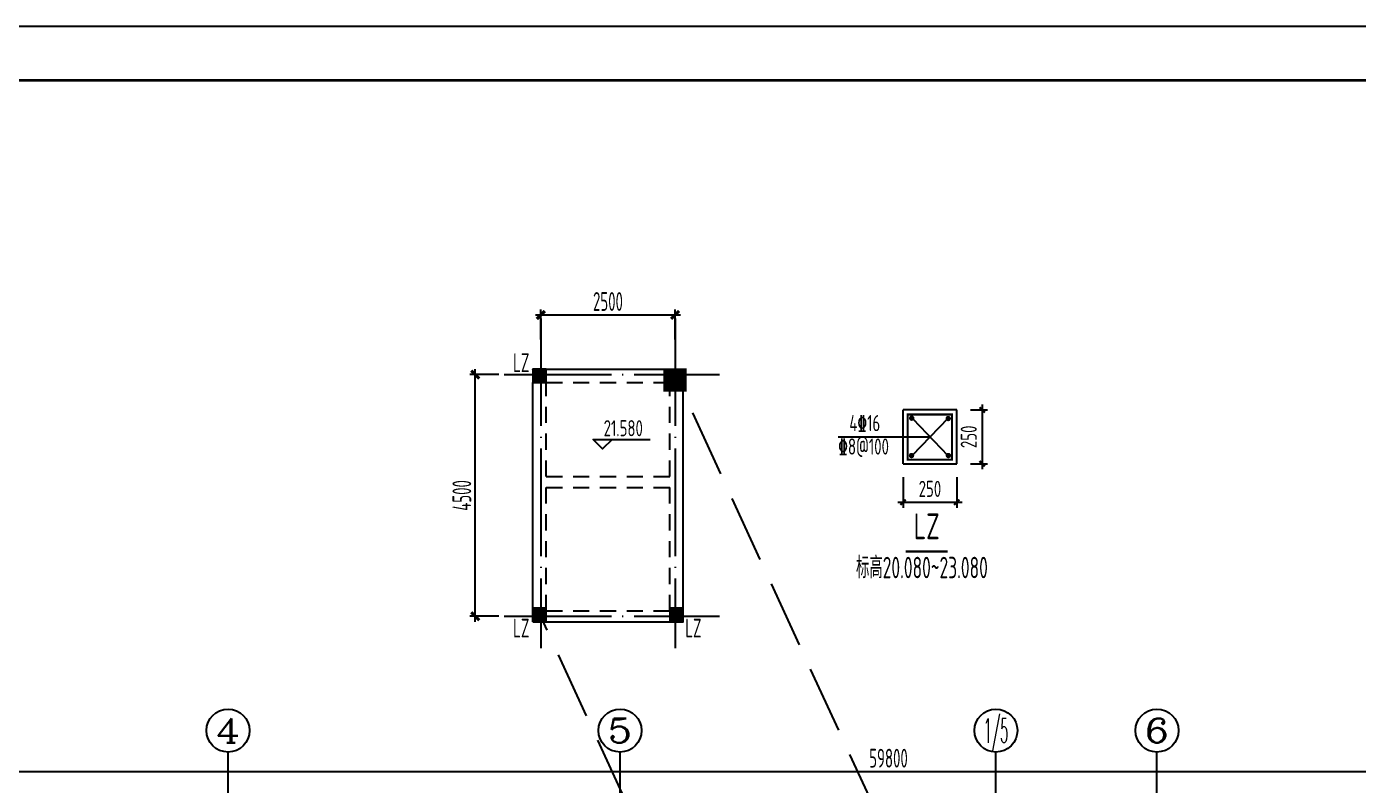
# Model space of a CAD drawing. Extents: x -472319 to -112444, y -516749 to -5704.
# Drawn here: x -288844 to -264044, y -291302 to -277179 of the extents above; entities that cross this region are included whole.
import ezdxf
from ezdxf.enums import TextEntityAlignment as Align

# ---------------------------------------------------------------- set-up
doc = ezdxf.new("R2010")
doc.units = 0
doc.header["$LTSCALE"] = 100
doc.header["$MEASUREMENT"] = 0
for name, pattern in [('3', [5, 3, -2]), ('CENTER', [2, 1.25, -0.25, 0.25, -0.25]), ('DASH', [0.35, 0.25, -0.1]), ('DOTE', [2.42, 2, -0.2, 0.02, -0.2])]:
    doc.linetypes.add(name, pattern=pattern)
for name, color, linetype in [('1306', 94, 'Continuous'), ('1307', 7, 'Continuous'), ('AXIS', 3, 'Continuous'), ('AXIS_TEXT', 7, 'Continuous'), ('COLU_DE', 7, 'Continuous'), ('COLUMN', 9, 'Continuous'), ('DIM', 3, 'Continuous'), ('DOTE', 1, 'CENTER'), ('FRAME', 3, 'Continuous'), ('REIN', 1, 'Continuous'), ('S_BEAM', 4, 'Continuous'), ('S_BEAMDASH', 134, '3'), ('S_CL', 2, 'Continuous'), ('TEXT', 7, 'Continuous'), ('THICK', 6, 'Continuous'), ('填充', 8, 'Continuous'), ('板标注', 221, 'Continuous')]:
    doc.layers.add(name, color=color, linetype=linetype)
doc.styles.add('_TCH_AXIS', font='COMPLEX', dxfattribs={"bigfont": 'GBCBIG'})
doc.styles.add('COMPLEX', font='COMPLEX')
doc.styles.add('HZ', font='tssdeng.shx', dxfattribs={"width": 0.6, "height": 350, "bigfont": 'a.shx'})
doc.styles.get("Standard").update_dxf_attribs({"font": 'tssdeng.shx', "width": 0.6, "bigfont": 'a.shx'})
doc.styles.add('TSSD_Dimension', font='Tssdeng.shx', dxfattribs={"width": 0.7, "bigfont": 'hztxt.shx'})
doc.styles.add('TSSD_Label', font='Tssdeng.shx', dxfattribs={"width": 0.7, "bigfont": 'hztxt.shx'})
doc.styles.add('TSSD_Rein', font='Tssdeng.shx', dxfattribs={"width": 0.7, "bigfont": 'hztxt.shx'})
doc.dimstyles.new('DIMN', dxfattribs={"dimtxt": 350, "dimasz": 150, "dimexe": 100, "dimexo": 100, "dimgap": 75, "dimtad": 1, "dimdec": 0, "dimzin": 0, "dimdsep": 46, "dimtxsty": 'HZ', "dimblk": 'ARCHTICK', "dimcen": 0.09, "dimdle": 100, "dimclrd": 3, "dimclre": 3, "dimclrt": 7, "dimazin": 2, "dimtfac": 1, "dimtdec": 0, "dimtmove": 2, "dimatfit": 3, "dimldrblk": 'ARCHTICK', "dimfxl": 1, "dimtolj": 1, "dimtzin": 0, "dimarcsym": 0})
doc.dimstyles.new('TSSD_25_100', dxfattribs={"dimtxt": 300, "dimasz": 100, "dimexe": 100, "dimexo": 250, "dimgap": 100, "dimtad": 1, "dimdec": 0, "dimlfac": 0.25, "dimzin": 0, "dimdsep": 46, "dimtxsty": 'TSSD_Dimension', "dimblk": 'ARCHTICK', "dimcen": 0, "dimdle": 100, "dimclrt": 7, "dimadec": 0, "dimazin": 0, "dimtfac": 1, "dimtdec": 0, "dimtix": 1, "dimtmove": 2, "dimatfit": 3, "dimfxl": 1, "dimtolj": 1, "dimtzin": 0, "dimarcsym": 0})

# ---------------------------------------------------------------- blocks, each defined once
blk = doc.blocks.new('_ArchTick')
at = {"color": 0, "linetype": 'ByBlock', "const_width": 0.4}
blk.add_lwpolyline([(-0.5, -0.5), (0.5, 0.5)], dxfattribs=at)
blk = doc.blocks.new('*D1177')
at = {"layer": 'AXIS', "color": 3, "lineweight": -2, "transparency": 16777216}
for p, q in [((-302794, -291046), (-242794, -291046)), ((-302694, -293513), (-302694, -290946)), ((-242894, -293513), (-242894, -290946))]:
    blk.add_line(p, q, dxfattribs=at)
at = {"layer": 'Defpoints', "color": 0, "transparency": 16777216}
for p in [(-242894, -291046), (-302694, -293613), (-242894, -293613)]:
    blk.add_point(p, dxfattribs=at)
at = {"layer": 'AXIS', "color": 3, "lineweight": -2, "transparency": 16777216, "xscale": 150, "yscale": 150, "zscale": 150, "rotation": 180}
blk.add_blockref('_ArchTick', (-302694, -291046), dxfattribs=at)
at = {"layer": 'AXIS', "color": 3, "lineweight": -2, "transparency": 16777216, "xscale": 150, "yscale": 150, "zscale": 150}
blk.add_blockref('_ArchTick', (-242894, -291046), dxfattribs=at)
at = {"layer": 'AXIS', "color": 7, "transparency": 16777216, "insert": (-272794, -290796), "char_height": 350, "attachment_point": 5, "style": 'HZ'}
blk.add_mtext('\\A1;59800', dxfattribs=at)
blk = doc.blocks.new('_AXISO')
blk.add_circle((0, 0), 0.5)
at = {"layer": 'AXIS_TEXT', "style": 'COMPLEX', "width": 1.041667}
blk.add_attdef('A', text='', height=0.56, dxfattribs=at).set_placement((-0.25, -0.28), (0.25, -0.28), align=Align.FIT)
blk = doc.blocks.new('A$C20674F94')
at = {"layer": 'FRAME'}
for p, q in [((84100, 59400), (0, 59400)), ((83100, 58400), (2500, 58400))]:
    blk.add_line(p, q, dxfattribs=at)
at = {"layer": 'FRAME', "const_width": 50}
blk.add_lwpolyline([(2500, 58400), (83100, 58400), (83100, 1000), (2500, 1000), (2500, 58400)], dxfattribs=at)
blk = doc.blocks.new('*D1239')
at = {"layer": '1306', "color": 3, "lineweight": -2, "transparency": 16777216}
for p, q in [((-280053, -283655), (-280589, -283655)), ((-280489, -288255), (-280489, -283555)), ((-280053, -288155), (-280589, -288155))]:
    blk.add_line(p, q, dxfattribs=at)
at = {"layer": 'Defpoints', "color": 0, "transparency": 16777216}
for p in [(-280489, -283655), (-279953, -283655), (-279953, -288155)]:
    blk.add_point(p, dxfattribs=at)
at = {"layer": '1306', "color": 3, "lineweight": -2, "transparency": 16777216, "xscale": 150, "yscale": 150, "zscale": 150}
for p, rotation in [((-280489, -283655), 90), ((-280489, -288155), 270)]:
    blk.add_blockref('_ArchTick', p, dxfattribs=dict(at, rotation=rotation))
at = {"layer": '1306', "color": 7, "transparency": 16777216, "insert": (-280739, -285905), "char_height": 350, "attachment_point": 5, "rotation": 90, "style": 'HZ'}
blk.add_mtext('\\A1;4500', dxfattribs=at)
blk = doc.blocks.new('*D1240')
at = {"layer": '1306', "color": 3, "lineweight": -2, "transparency": 16777216}
for p, q in [((-279268, -283005), (-279268, -282445)), ((-276768, -283005), (-276768, -282445)), ((-279368, -282545), (-276668, -282545))]:
    blk.add_line(p, q, dxfattribs=at)
at = {"layer": 'Defpoints', "color": 0, "transparency": 16777216}
for p in [(-276768, -282545), (-279268, -283105), (-276768, -283105)]:
    blk.add_point(p, dxfattribs=at)
at = {"layer": '1306', "color": 3, "lineweight": -2, "transparency": 16777216, "xscale": 150, "yscale": 150, "zscale": 150, "rotation": 180}
blk.add_blockref('_ArchTick', (-279268, -282545), dxfattribs=at)
at = {"layer": '1306', "color": 3, "lineweight": -2, "transparency": 16777216, "xscale": 150, "yscale": 150, "zscale": 150}
blk.add_blockref('_ArchTick', (-276768, -282545), dxfattribs=at)
at = {"layer": '1306', "color": 7, "transparency": 16777216, "insert": (-278018, -282295), "char_height": 350, "attachment_point": 5, "style": 'HZ'}
blk.add_mtext('\\A1;2500', dxfattribs=at)
blk = doc.blocks.new('*D1242')
at = {"layer": 'Defpoints', "color": 0, "transparency": 16777216}
for p in [(-272522, -285314), (-271522, -285314), (-271522, -286033)]:
    blk.add_point(p, dxfattribs=at)
at = {"layer": 'DIM', "color": 0, "lineweight": -2, "transparency": 16777216}
for p, q in [((-272522, -285564), (-272522, -286133)), ((-271522, -285564), (-271522, -286133)), ((-272622, -286033), (-271422, -286033))]:
    blk.add_line(p, q, dxfattribs=at)
at = {"layer": 'DIM', "color": 0, "lineweight": -2, "transparency": 16777216, "xscale": 100, "yscale": 100, "zscale": 100, "rotation": 180}
blk.add_blockref('_ArchTick', (-272522, -286033), dxfattribs=at)
at = {"layer": 'DIM', "color": 0, "lineweight": -2, "transparency": 16777216, "xscale": 100, "yscale": 100, "zscale": 100}
blk.add_blockref('_ArchTick', (-271522, -286033), dxfattribs=at)
at = {"layer": 'DIM', "color": 7, "transparency": 16777216, "insert": (-272022, -285783), "char_height": 300, "attachment_point": 5, "style": 'TSSD_Dimension'}
blk.add_mtext('\\A1;250', dxfattribs=at)
blk = doc.blocks.new('*D1243')
at = {"layer": 'Defpoints', "color": 0, "transparency": 16777216}
for p in [(-271515, -284314, 0), (-271515, -285314, 0), (-271049, -285314)]:
    blk.add_point(p, dxfattribs=at)
at = {"layer": 'DIM', "color": 0, "lineweight": -2, "transparency": 16777216}
for p, q in [((-271265, -284314), (-270949, -284314)), ((-271049, -284214), (-271049, -285414)), ((-271265, -285314), (-270949, -285314))]:
    blk.add_line(p, q, dxfattribs=at)
at = {"layer": 'DIM', "color": 0, "lineweight": -2, "transparency": 16777216, "xscale": 100, "yscale": 100, "zscale": 100}
for p, rotation in [((-271049, -284314), 90), ((-271049, -285314), 270)]:
    blk.add_blockref('_ArchTick', p, dxfattribs=dict(at, rotation=rotation))
at = {"layer": 'DIM', "color": 7, "transparency": 16777216, "insert": (-271299, -284814), "char_height": 300, "attachment_point": 5, "rotation": 90, "style": 'TSSD_Dimension'}
blk.add_mtext('\\A1;250', dxfattribs=at)

msp = doc.modelspace()

# ---------------------------------------------------------------- hatches: boundary and pattern name
at = {"layer": 'COLUMN'}
h = msp.add_hatch(dxfattribs=at)
h.set_pattern_fill('ANSI31', color=0)
h.set_pattern_definition([(45, (-330405.00226, -98017), (-0.08838834765, 0.08838834765), [])])
h.paths.add_polyline_path([(-279417.502, -283805), (-279167.502, -283805), (-279167.502, -283555), (-279417.502, -283555)])
h = msp.add_hatch(dxfattribs=at)
h.set_pattern_fill('ANSI31', color=0)
h.set_pattern_definition([(45, (-330455.00421, -102517.00098), (-0.08838834765, 0.08838834765), [])])
h.paths.add_polyline_path([(-279417.504, -288255.001), (-279167.502, -288255.001), (-279167.502, -288005.001), (-279417.504, -288005.001)])
h = msp.add_hatch(dxfattribs=at)
h.set_pattern_fill('ANSI31', color=0)
h.set_pattern_definition([(45, (-330455.00226, -102517.00098), (-0.08838834765, 0.08838834765), [])])
h.paths.add_polyline_path([(-279417.502, -288255.001), (-279217.502, -288255.001), (-279217.502, -288055.001), (-279417.502, -288055.001)])
h = msp.add_hatch(dxfattribs=at)
h.set_pattern_fill('ANSI31', color=0)
h.set_pattern_definition([(45, (-327905.00226, -102517.00098), (-0.08838834765, 0.08838834765), [])])
h.paths.add_polyline_path([(-276867.502, -288255.001), (-276617.5, -288255.001), (-276617.5, -288005.001), (-276867.502, -288005.001)])
h = msp.add_hatch(dxfattribs=at)
h.set_pattern_fill('ANSI31', color=0)
h.set_pattern_definition([(45, (-327905.00031, -102517.00098), (-0.08838834765, 0.08838834765), [])])
h.paths.add_polyline_path([(-276867.5, -288255.001), (-276667.5, -288255.001), (-276667.5, -288055.001), (-276867.5, -288055.001)])
at = {"layer": 'S_CL'}
h = msp.add_hatch(dxfattribs=at)
h.set_pattern_fill('ANSI31', color=256)
h.set_pattern_definition([(45, (114544.49969, 334608), (-0.088388347648, 0.088388347648), [])])
h.paths.add_polyline_path([(-276567.5, -283955), (-276567.5, -283555), (-276967.5, -283555), (-276967.5, -283955)])

# ---------------------------------------------------------------- linework, layer by layer
at = {"color": 253, "linetype": 'DASH', "ltscale": 50}
for p, q in [((-270793.829, -296632.39), (-276767.5, -283655)), ((-273293.829, -301132.391), (-279267.5, -288155.001))]:
    msp.add_line(p, q, dxfattribs=at)
at = {"layer": 'AXIS'}
for p, q in [((-285093.829, -293612.742), (-285093.829, -290681.947)), ((-277793.829, -293612.742), (-277793.829, -290681.947)), ((-270793.829, -293612.742), (-270793.829, -290681.947)), ((-267793.829, -293612.742), (-267793.829, -290681.947))]:
    msp.add_line(p, q, dxfattribs=at)
at = {"layer": 'COLU_DE'}
for p, q in [((-271521.5, -284314), (-272521.5, -284314)), ((-272521.5, -285314), (-272521.5, -284314)), ((-271521.5, -285314), (-271521.5, -284314)), ((-272521.5, -285314), (-271521.5, -285314))]:
    msp.add_line(p, q, dxfattribs=at)
at = {"layer": 'COLUMN', "color": 0}
for points in [[(-279417.502, -283805), (-279167.502, -283805), (-279167.502, -283555), (-279417.502, -283555)], [(-279417.504, -288255.001), (-279167.502, -288255.001), (-279167.502, -288005.001), (-279417.504, -288005.001)], [(-279417.502, -288255.001), (-279167.5, -288255.001), (-279167.5, -288005.001), (-279417.502, -288005.001)], [(-276867.502, -288255.001), (-276617.5, -288255.001), (-276617.5, -288005.001), (-276867.502, -288005.001)], [(-276867.5, -288255.001), (-276617.498, -288255.001), (-276617.498, -288005.001), (-276867.5, -288005.001)]]:
    msp.add_lwpolyline(points, close=True, dxfattribs=at)
at = {"layer": 'DOTE', "linetype": 'DOTE', "ltscale": 10}
for p, q in [((-279267.5, -282612.352), (-279267.5, -288749.5)), ((-276767.5, -282612.352), (-276767.5, -288749.5)), ((-279953, -283655), (-275943, -283655)), ((-279953, -288155.001), (-275943, -288155.001))]:
    msp.add_line(p, q, dxfattribs=at)
at = {"layer": 'REIN', "const_width": 40}
msp.add_lwpolyline([(-272437.739, -285240.684), (-272437.739, -284397.301), (-271609.71, -284397.301), (-271609.71, -285240.684)], close=True, dxfattribs=at)
at = {"layer": 'REIN', "const_width": 50}
for points in [[(-272387.092, -284466.469, 1), (-272337.092, -284466.469, 1)], [(-271707.177, -284473.127, 1), (-271657.177, -284473.127, 1)], [(-272390.425, -285162.624, 1), (-272340.425, -285162.624, 1)], [(-271703.843, -285162.621, 1), (-271653.843, -285162.621, 1)]]:
    msp.add_lwpolyline(points, format="xyb", close=True, dxfattribs=at)
at = {"layer": 'S_BEAM'}
for p, q in [((-279267.5, -283555), (-276967.5, -283555)), ((-279417.5, -288255.001), (-279417.5, -283805)), ((-276617.5, -288255.001), (-276617.5, -283955)), ((-279417.5, -288255.001), (-276617.5, -288255.001))]:
    msp.add_line(p, q, dxfattribs=at)
at = {"layer": 'S_BEAMDASH'}
for p, q in [((-279167.5, -283805), (-276967.5, -283805)), ((-279167.5, -288055.001), (-279167.5, -283805)), ((-276867.5, -288055.001), (-276867.5, -283955)), ((-279167.5, -285555), (-276867.5, -285555)), ((-279167.5, -285755), (-276867.5, -285755)), ((-279167.5, -288055.001), (-276867.5, -288055.001))]:
    msp.add_line(p, q, dxfattribs=at)
at = {"layer": 'S_CL', "const_width": 35}
msp.add_lwpolyline([(-276567.5, -283955), (-276567.5, -283555), (-276967.5, -283555), (-276967.5, -283955)], close=True, dxfattribs=at)
at = {"layer": 'TEXT'}
for p, q in [((-271687.642, -284470.202), (-272350.893, -285163.025)), ((-272340.896, -284480.189), (-271687.642, -285159.696)), ((-272010.336, -284819.943), (-273733.731, -284819.943))]:
    msp.add_line(p, q, dxfattribs=at)
at = {"layer": 'THICK', "const_width": 40, "elevation": 0}
msp.add_lwpolyline([(-272473.424, -286949.232), (-271689.062, -286949.232)], dxfattribs=at)
at = {"layer": '板标注'}
msp.add_lwpolyline([(-277942.428, -284864.431), (-278117.428, -285039.431), (-278292.428, -284864.431), (-277231.495, -284864.431)], dxfattribs=at)

# ---------------------------------------------------------------- block references
at = {"layer": 'AXIS'}
ref = msp.add_blockref('_AXISO', (-285093.829, -290281.947), dxfattribs=dict(at, xscale=800, yscale=800, zscale=800))
ref.add_attrib('A', '4', dxfattribs={"layer": 'AXIS_TEXT', "height": 452.548, "style": '_TCH_AXIS', "width": 1.3125}).set_placement((-285320.103, -290508.221), (-284867.554, -290508.221), align=Align.FIT)
ref = msp.add_blockref('_AXISO', (-277793.829, -290281.947), dxfattribs=dict(at, xscale=800, yscale=800, zscale=800))
ref.add_attrib('A', '5', dxfattribs={"layer": 'AXIS_TEXT', "height": 452.548, "style": '_TCH_AXIS', "width": 1.5}).set_placement((-278020.103, -290508.221), (-277567.554, -290508.221), align=Align.FIT)
ref = msp.add_blockref('_AXISO', (-270793.829, -290281.947), dxfattribs=dict(at, xscale=800, yscale=800, zscale=800))
ref.add_attrib('A', '1/5', dxfattribs={"layer": 'AXIS_TEXT', "height": 452.5483, "style": '_TCH_AXIS', "width": 0.411765}).set_placement((-271020.103, -290508.221), (-270567.554, -290508.221), align=Align.FIT)
ref = msp.add_blockref('_AXISO', (-267793.829, -290281.947), dxfattribs=dict(at, xscale=800, yscale=800, zscale=800))
ref.add_attrib('A', '6', dxfattribs={"layer": 'AXIS_TEXT', "height": 452.548, "style": '_TCH_AXIS', "width": 1.5}).set_placement((-268020.103, -290508.221), (-267567.554, -290508.221), align=Align.FIT)
at = {"layer": '填充'}
msp.add_blockref('A$C20674F94', (-311995, -336578.5), dxfattribs=at)

# ---------------------------------------------------------------- texts
at = {"layer": '1307', "width": 0.6}
for p in [(-279782.831, -283609.9), (-279782.831, -288549.4), (-276578.331, -288549.4)]:
    msp.add_text('LZ', height=350, dxfattribs=at).set_placement(p)
at = {"layer": 'TEXT', "style": 'TSSD_Rein', "width": 0.7}
msp.add_text('4\x8416', height=300, dxfattribs=at).set_placement((-273234.984, -284798.65), align=Align.BOTTOM_CENTER)
msp.add_text('\x848@100', height=300, dxfattribs=at).set_placement((-273729.296, -285144.732))
at = {"layer": 'THICK', "style": 'TSSD_Label', "width": 0.7}
msp.add_text('LZ', height=480, dxfattribs=at).set_placement((-272081.299, -286863.372), align=Align.BOTTOM_CENTER)
at = {"layer": '板标注', "style": 'TSSD_Rein'}
for s, height, width, p in [('21.580', 300, 0.7, (-278098.346, -284803.52)), ('标高20.080~23.080', 400, 0.62, (-273397.52, -287446.944, 0))]:
    msp.add_text(s, height=height, dxfattribs=dict(at, width=width)).set_placement(p)

# ---------------------------------------------------------------- dimensions: what is measured, and where the dimension line sits
at = {"layer": '1306', "color": 7}
dim = msp.add_linear_dim(base=(-276767.5, -282545.021), p1=(-279267.5, -283104.521), p2=(-276767.5, -283104.521), dimstyle='DIMN', override={"dimfxl": 100}, dxfattribs=at)
dim.commit()
dim.dimension.update_dxf_attribs({"geometry": '*D1240', "text_midpoint": (-278017.5, -282295.021)})
dim = msp.add_linear_dim(base=(-280488.5, -283655), p1=(-279953, -288155.001), p2=(-279953, -283655), angle=90, dimstyle='DIMN', override={"dimfxl": 100}, dxfattribs=at)
dim.commit()
dim.dimension.update_dxf_attribs({"geometry": '*D1239', "text_midpoint": (-280738.5, -285905)})
at = {"layer": 'AXIS'}
dim = msp.add_aligned_dim(p1=(-302693.829, -293612.742), p2=(-242893.829, -293612.742), distance=2566.5, dimstyle='DIMN', dxfattribs=at)
dim.commit()
dim.dimension.update_dxf_attribs({"geometry": '*D1177', "text_midpoint": (-272793.829, -290796.242)})
at = {"layer": 'DIM'}
dim = msp.add_linear_dim(base=(-271049.26, -285314), p1=(-271514.609, -284314, 0), p2=(-271514.609, -285314, 0), angle=90, text='250', dimstyle='TSSD_25_100', dxfattribs=at)
dim.commit()
dim.dimension.update_dxf_attribs({"geometry": '*D1243', "text_midpoint": (-271299.26, -284814)})
dim = msp.add_linear_dim(base=(-271521.5, -286032.673), p1=(-272521.5, -285314), p2=(-271521.5, -285314), text='250', dimstyle='TSSD_25_100', dxfattribs=at)
dim.commit()
dim.dimension.update_dxf_attribs({"geometry": '*D1242', "text_midpoint": (-272021.5, -285782.673)})

doc.saveas('drawing.dxf')
